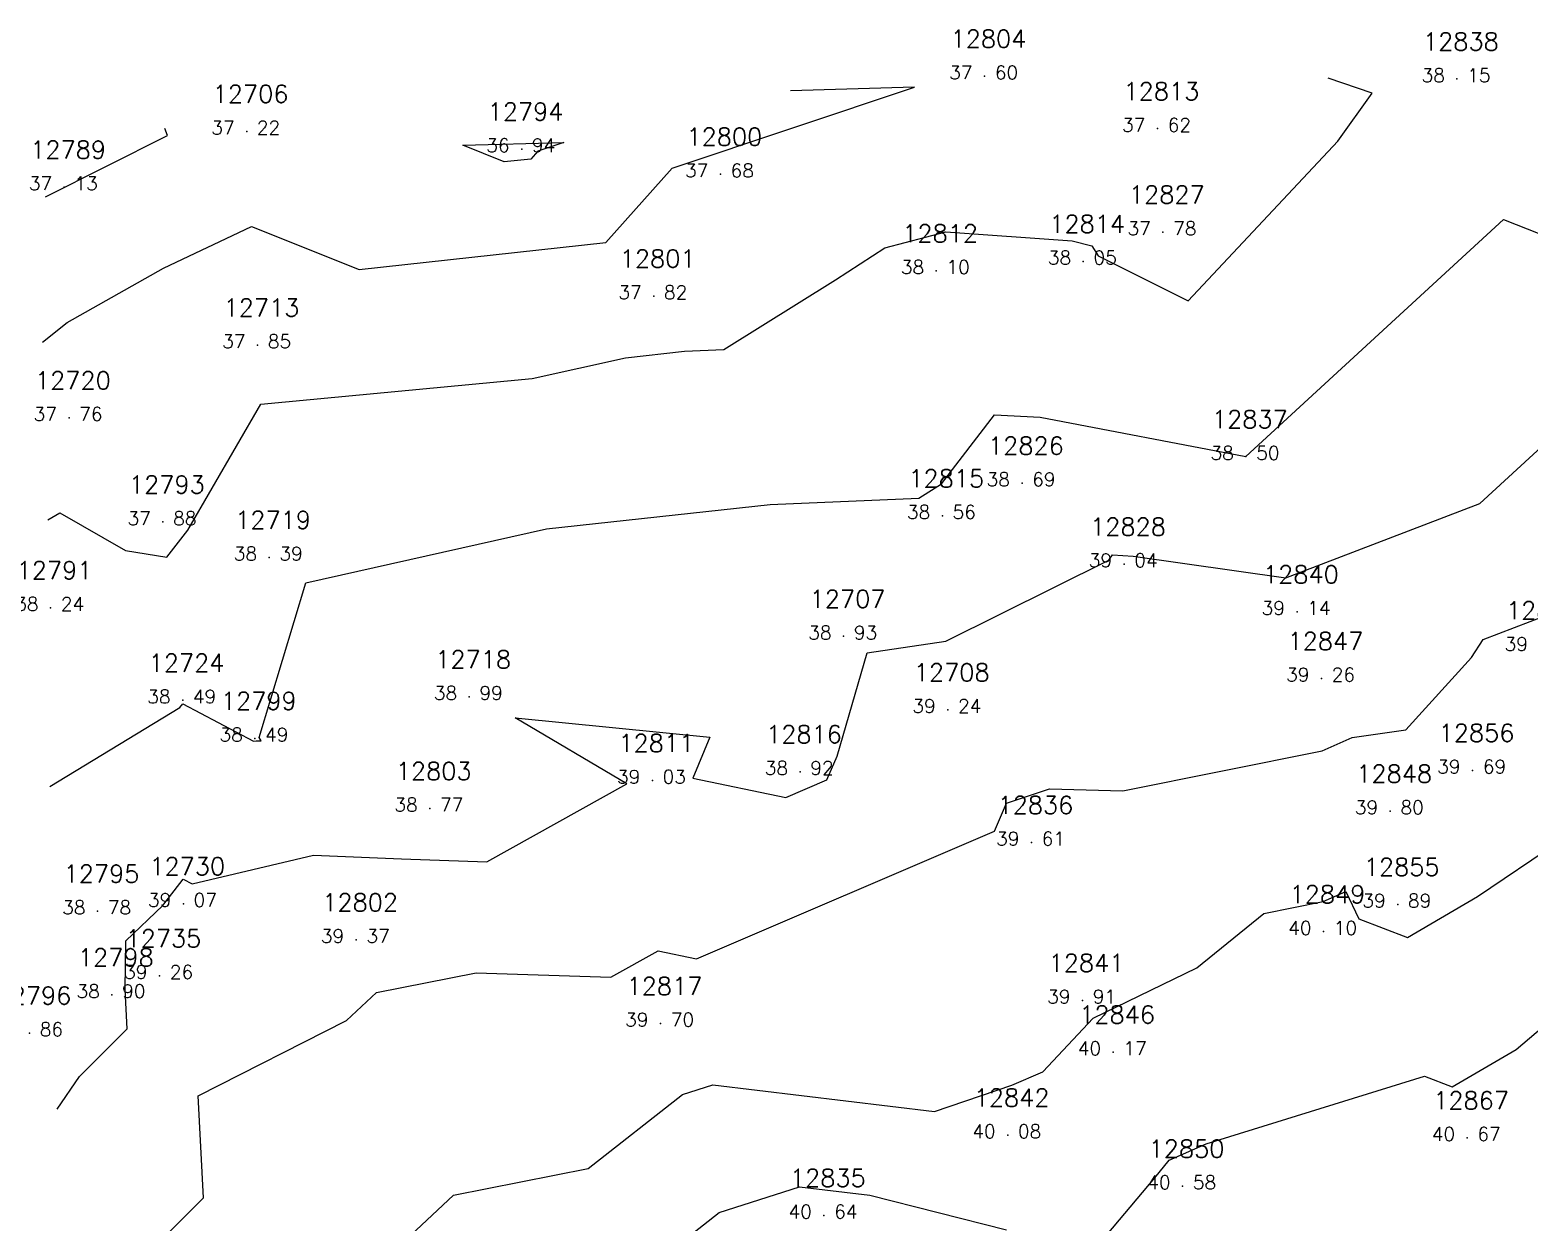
# Model space of a CAD drawing. Header units: millimetres. Extents: x 1412565 to 1412813, y 4931476 to 4931699.
# Drawn here: x 1412748.64 to 1412770.66, y 4931681.39 to 4931698.91 of the extents above; entities that cross this region are included whole.
import ezdxf
from ezdxf.enums import TextEntityAlignment as Align

# ---------------------------------------------------------------- set-up
doc = ezdxf.new("R2010")
doc.units = ezdxf.units.MM
for name, color, linetype in [('CIVIL', 50, 'Continuous'), ('CIVIL-DRAW', 80, 'Continuous'), ('CIVIL-NONAME', 130, 'Continuous'), ('CIVIL-TEXT', 240, 'Continuous'), ('CIVIL-Z', 50, 'Continuous'), ('Tcontours0', 7, 'Continuous'), ('Tcontours1', 7, 'Continuous'), ('Tcontours2', 7, 'Continuous')]:
    doc.layers.add(name, color=color, linetype=linetype)
doc.styles.add('CIVILCADMAIN', font='TXT.SHX')
doc.styles.get("Standard").update_dxf_attribs({"font": 'arial.ttf'})

# ---------------------------------------------------------------- blocks, each defined once
blk = doc.blocks.new('CIVIL-ZZ')
at = {"layer": 'CIVIL-DRAW'}
blk.add_point((0, 0), dxfattribs=at)
at = {"layer": 'CIVIL-NONAME'}
blk.add_attdef('NAME', text='', height=1.8, dxfattribs=at).set_placement((0, 2.1), align=Align.CENTER)
at = {"layer": 'CIVIL-TEXT', "flags": 8}
blk.add_attdef('TEXT', text='', height=2, dxfattribs=at).set_placement((0.2, -3.3), align=Align.CENTER)
at = {"layer": 'CIVIL-Z'}
blk.add_attdef('Z1', text='', height=1.6, dxfattribs=at).set_placement((-0.75, -0.225), align=Align.RIGHT)
blk.add_attdef('Z2', (0.75, -0.225), '', height=1.6, dxfattribs=at)

msp = doc.modelspace()

# ---------------------------------------------------------------- linework, layer by layer
at = {"layer": 'Tcontours0', "elevation": 40}
msp.add_lwpolyline([(1412749.01, 4931676.525), (1412749.131, 4931676.812), (1412750.047, 4931677.098), (1412751.96, 4931678.918), (1412752.308, 4931679.266), (1412752.292, 4931679.575), (1412752.742, 4931679.804), (1412754.859, 4931681.786), (1412756.836, 4931682.177), (1412758.223, 4931683.268), (1412758.666, 4931683.41), (1412761.926, 4931683.015), (1412763.06, 4931683.402), (1412763.518, 4931683.602), (1412764.256, 4931684.387), (1412765.777, 4931685.128), (1412766.764, 4931685.927), (1412767.636, 4931686.103), (1412767.967, 4931686.25), (1412768.159, 4931685.85), (1412768.874, 4931685.576), (1412769.902, 4931686.178), (1412771.089, 4931686.98)], dxfattribs=at)
at = {"layer": 'Tcontours1'}
for points, elevation in [([(1412748.901, 4931691.711), (1412749.075, 4931691.815), (1412750.04, 4931691.26), (1412750.647, 4931691.165), (1412750.957, 4931691.558), (1412752.027, 4931693.413), (1412756.016, 4931693.787), (1412757.383, 4931694.094), (1412758.252, 4931694.189), (1412758.831, 4931694.214), (1412760.468, 4931695.238), (1412761.195, 4931695.708), (1412762.092, 4931695.942), (1412763.949, 4931695.812), (1412764.237, 4931695.737), (1412764.327, 4931695.59), (1412765.653, 4931694.932), (1412767.849, 4931697.278), (1412768.355, 4931697.983), (1412767.707, 4931698.201)], 38), ([(1412748.866, 4931696.46), (1412750.659, 4931697.361), (1412750.619, 4931697.46)], 37), ([(1412754.994, 4931697.216), (1412756.478, 4931697.257), (1412756.097, 4931697.13), (1412755.992, 4931697.013), (1412755.604, 4931696.97), (1412754.994, 4931697.216)], 37), ([(1412749.037, 4931683.052), (1412749.364, 4931683.533), (1412750.064, 4931684.233), (1412750.034, 4931684.808), (1412750.047, 4931685.525), (1412750.586, 4931686.043), (1412750.889, 4931686.431), (1412751.017, 4931686.363), (1412752.804, 4931686.785), (1412754.096, 4931686.73), (1412755.348, 4931686.688), (1412757.403, 4931687.833), (1412755.762, 4931688.803), (1412758.623, 4931688.516), (1412758.372, 4931687.915), (1412759.74, 4931687.631), (1412760.344, 4931687.889), (1412760.493, 4931688.238), (1412760.935, 4931689.756), (1412762.092, 4931689.926), (1412764.487, 4931691.119), (1412764.539, 4931691.196), (1412764.843, 4931691.177), (1412767.086, 4931690.859), (1412769.935, 4931691.952), (1412771.262, 4931693.173)], 39)]:
    msp.add_lwpolyline(points, dxfattribs=dict(at, elevation=elevation))
at = {"layer": 'Tcontours2'}
for points, elevation in [([(1412748.82, 4931694.32), (1412749.181, 4931694.609), (1412750.599, 4931695.408), (1412751.891, 4931696.024), (1412753.472, 4931695.388), (1412757.095, 4931695.785), (1412758.07, 4931696.88), (1412761.63, 4931698.068), (1412759.807, 4931698.017)], 37.5), ([(1412748.928, 4931687.791), (1412750.837, 4931688.953), (1412750.88, 4931689.008), (1412751.922, 4931688.458), (1412751.957, 4931688.466), (1412752.032, 4931688.463), (1412752.003, 4931688.512), (1412752.689, 4931690.784), (1412756.225, 4931691.577), (1412759.509, 4931691.937), (1412761.696, 4931692.032), (1412762.028, 4931692.24), (1412762.804, 4931693.255), (1412763.477, 4931693.218), (1412766.5, 4931692.64), (1412770.284, 4931696.124), (1412771.538, 4931695.631)], 38.5), ([(1412748.766, 4931679.447), (1412749.5, 4931680.064), (1412751.186, 4931681.75), (1412751.108, 4931683.247), (1412753.288, 4931684.356), (1412753.725, 4931684.765), (1412755.191, 4931685.055), (1412757.171, 4931684.99), (1412757.864, 4931685.376), (1412758.426, 4931685.259), (1412762.808, 4931687.136), (1412762.984, 4931687.55), (1412763.612, 4931687.759), (1412764.689, 4931687.727), (1412767.619, 4931688.317), (1412768.059, 4931688.513), (1412768.849, 4931688.627), (1412769.811, 4931689.689), (1412769.984, 4931689.954), (1412771.134, 4931690.396)], 39.5), ([(1412763.84, 4931680.468), (1412765.159, 4931682.04), (1412765.371, 4931682.304), (1412765.915, 4931682.543), (1412769.121, 4931683.534), (1412769.528, 4931683.378), (1412770.468, 4931683.928), (1412772.268, 4931685.454)], 40.5), ([(1412756.509, 4931679.76), (1412758.761, 4931681.531), (1412759.943, 4931681.91), (1412760.975, 4931681.785), (1412762.98, 4931681.278)], 40.5)]:
    msp.add_lwpolyline(points, dxfattribs=dict(at, elevation=elevation))

# ---------------------------------------------------------------- block references
at = {"layer": 'CIVIL'}
ref = msp.add_blockref('CIVIL-ZZ', (1412762.66, 4931698.23, 37.6), dxfattribs=dict(at, xscale=0.2, yscale=0.2))
ref.add_attrib('Z2', '60', (1412762.81, 4931698.185), dxfattribs={"layer": 'CIVIL-Z', "height": 0.2, "style": 'CIVILCADMAIN'})
ref.add_attrib('Z1', '37', (1412762.14, 4931698.185), dxfattribs={"layer": 'CIVIL-Z', "height": 0.2, "style": 'CIVILCADMAIN'})
ref.add_attrib('NAME', '12804', (1412762.16, 4931698.65), dxfattribs={"layer": 'CIVIL-NONAME', "height": 0.26, "style": 'CIVILCADMAIN'})
ref = msp.add_blockref('CIVIL-ZZ', (1412769.6, 4931698.19, 38.15), dxfattribs=dict(at, xscale=0.2, yscale=0.2))
ref.add_attrib('Z2', '15', (1412769.75, 4931698.145), dxfattribs={"layer": 'CIVIL-Z', "height": 0.2, "style": 'CIVILCADMAIN'})
ref.add_attrib('Z1', '38', (1412769.08, 4931698.145), dxfattribs={"layer": 'CIVIL-Z', "height": 0.2, "style": 'CIVILCADMAIN'})
ref.add_attrib('NAME', '12838', (1412769.1, 4931698.61), dxfattribs={"layer": 'CIVIL-NONAME', "height": 0.26, "style": 'CIVILCADMAIN'})
ref = msp.add_blockref('CIVIL-ZZ', (1412751.82, 4931697.42, 37.22), dxfattribs=dict(at, xscale=0.2, yscale=0.2))
ref.add_attrib('Z2', '22', (1412751.97, 4931697.375), dxfattribs={"layer": 'CIVIL-Z', "height": 0.2, "style": 'CIVILCADMAIN'})
ref.add_attrib('Z1', '37', (1412751.3, 4931697.375), dxfattribs={"layer": 'CIVIL-Z', "height": 0.2, "style": 'CIVILCADMAIN'})
ref.add_attrib('NAME', '12706', (1412751.32, 4931697.84), dxfattribs={"layer": 'CIVIL-NONAME', "height": 0.26, "style": 'CIVILCADMAIN'})
ref = msp.add_blockref('CIVIL-ZZ', (1412765.2, 4931697.46, 37.62), dxfattribs=dict(at, xscale=0.2, yscale=0.2))
ref.add_attrib('Z2', '62', (1412765.35, 4931697.415), dxfattribs={"layer": 'CIVIL-Z', "height": 0.2, "style": 'CIVILCADMAIN'})
ref.add_attrib('Z1', '37', (1412764.68, 4931697.415), dxfattribs={"layer": 'CIVIL-Z', "height": 0.2, "style": 'CIVILCADMAIN'})
ref.add_attrib('NAME', '12813', (1412764.7, 4931697.88), dxfattribs={"layer": 'CIVIL-NONAME', "height": 0.26, "style": 'CIVILCADMAIN'})
ref = msp.add_blockref('CIVIL-ZZ', (1412755.86, 4931697.16, 36.94), dxfattribs=dict(at, xscale=0.2, yscale=0.2))
ref.add_attrib('Z2', '94', (1412756.01, 4931697.115), dxfattribs={"layer": 'CIVIL-Z', "height": 0.2, "style": 'CIVILCADMAIN'})
ref.add_attrib('Z1', '36', (1412755.34, 4931697.115), dxfattribs={"layer": 'CIVIL-Z', "height": 0.2, "style": 'CIVILCADMAIN'})
ref.add_attrib('NAME', '12794', (1412755.36, 4931697.58), dxfattribs={"layer": 'CIVIL-NONAME', "height": 0.26, "style": 'CIVILCADMAIN'})
ref = msp.add_blockref('CIVIL-ZZ', (1412758.78, 4931696.79, 37.68), dxfattribs=dict(at, xscale=0.2, yscale=0.2))
ref.add_attrib('Z2', '68', (1412758.93, 4931696.745), dxfattribs={"layer": 'CIVIL-Z', "height": 0.2, "style": 'CIVILCADMAIN'})
ref.add_attrib('Z1', '37', (1412758.26, 4931696.745), dxfattribs={"layer": 'CIVIL-Z', "height": 0.2, "style": 'CIVILCADMAIN'})
ref.add_attrib('NAME', '12800', (1412758.28, 4931697.21), dxfattribs={"layer": 'CIVIL-NONAME', "height": 0.26, "style": 'CIVILCADMAIN'})
ref = msp.add_blockref('CIVIL-ZZ', (1412749.14, 4931696.6, 37.13), dxfattribs=dict(at, xscale=0.2, yscale=0.2))
ref.add_attrib('Z2', '13', (1412749.29, 4931696.555), dxfattribs={"layer": 'CIVIL-Z', "height": 0.2, "style": 'CIVILCADMAIN'})
ref.add_attrib('Z1', '37', (1412748.62, 4931696.555), dxfattribs={"layer": 'CIVIL-Z', "height": 0.2, "style": 'CIVILCADMAIN'})
ref.add_attrib('NAME', '12789', (1412748.64, 4931697.02), dxfattribs={"layer": 'CIVIL-NONAME', "height": 0.26, "style": 'CIVILCADMAIN'})
ref = msp.add_blockref('CIVIL-ZZ', (1412765.28, 4931695.94, 37.78), dxfattribs=dict(at, xscale=0.2, yscale=0.2))
ref.add_attrib('Z2', '78', (1412765.43, 4931695.895), dxfattribs={"layer": 'CIVIL-Z', "height": 0.2, "style": 'CIVILCADMAIN'})
ref.add_attrib('Z1', '37', (1412764.76, 4931695.895), dxfattribs={"layer": 'CIVIL-Z', "height": 0.2, "style": 'CIVILCADMAIN'})
ref.add_attrib('NAME', '12827', (1412764.78, 4931696.36), dxfattribs={"layer": 'CIVIL-NONAME', "height": 0.26, "style": 'CIVILCADMAIN'})
ref = msp.add_blockref('CIVIL-ZZ', (1412764.11, 4931695.51, 38.05), dxfattribs=dict(at, xscale=0.2, yscale=0.2))
ref.add_attrib('Z2', '05', (1412764.26, 4931695.465), dxfattribs={"layer": 'CIVIL-Z', "height": 0.2, "style": 'CIVILCADMAIN'})
ref.add_attrib('Z1', '38', (1412763.59, 4931695.465), dxfattribs={"layer": 'CIVIL-Z', "height": 0.2, "style": 'CIVILCADMAIN'})
ref.add_attrib('NAME', '12814', (1412763.61, 4931695.93), dxfattribs={"layer": 'CIVIL-NONAME', "height": 0.26, "style": 'CIVILCADMAIN'})
ref = msp.add_blockref('CIVIL-ZZ', (1412761.95, 4931695.37, 38.1), dxfattribs=dict(at, xscale=0.2, yscale=0.2))
ref.add_attrib('Z2', '10', (1412762.1, 4931695.325), dxfattribs={"layer": 'CIVIL-Z', "height": 0.2, "style": 'CIVILCADMAIN'})
ref.add_attrib('Z1', '38', (1412761.43, 4931695.325), dxfattribs={"layer": 'CIVIL-Z', "height": 0.2, "style": 'CIVILCADMAIN'})
ref.add_attrib('NAME', '12812', (1412761.45, 4931695.79), dxfattribs={"layer": 'CIVIL-NONAME', "height": 0.26, "style": 'CIVILCADMAIN'})
ref = msp.add_blockref('CIVIL-ZZ', (1412757.8, 4931695, 37.82), dxfattribs=dict(at, xscale=0.2, yscale=0.2))
ref.add_attrib('Z2', '82', (1412757.95, 4931694.955), dxfattribs={"layer": 'CIVIL-Z', "height": 0.2, "style": 'CIVILCADMAIN'})
ref.add_attrib('Z1', '37', (1412757.28, 4931694.955), dxfattribs={"layer": 'CIVIL-Z', "height": 0.2, "style": 'CIVILCADMAIN'})
ref.add_attrib('NAME', '12801', (1412757.3, 4931695.42), dxfattribs={"layer": 'CIVIL-NONAME', "height": 0.26, "style": 'CIVILCADMAIN'})
ref = msp.add_blockref('CIVIL-ZZ', (1412751.98, 4931694.28, 37.85), dxfattribs=dict(at, xscale=0.2, yscale=0.2))
ref.add_attrib('Z2', '85', (1412752.13, 4931694.235), dxfattribs={"layer": 'CIVIL-Z', "height": 0.2, "style": 'CIVILCADMAIN'})
ref.add_attrib('Z1', '37', (1412751.46, 4931694.235), dxfattribs={"layer": 'CIVIL-Z', "height": 0.2, "style": 'CIVILCADMAIN'})
ref.add_attrib('NAME', '12713', (1412751.48, 4931694.7), dxfattribs={"layer": 'CIVIL-NONAME', "height": 0.26, "style": 'CIVILCADMAIN'})
ref = msp.add_blockref('CIVIL-ZZ', (1412749.21, 4931693.21, 37.76), dxfattribs=dict(at, xscale=0.2, yscale=0.2))
ref.add_attrib('Z2', '76', (1412749.36, 4931693.165), dxfattribs={"layer": 'CIVIL-Z', "height": 0.2, "style": 'CIVILCADMAIN'})
ref.add_attrib('Z1', '37', (1412748.69, 4931693.165), dxfattribs={"layer": 'CIVIL-Z', "height": 0.2, "style": 'CIVILCADMAIN'})
ref.add_attrib('NAME', '12720', (1412748.71, 4931693.63), dxfattribs={"layer": 'CIVIL-NONAME', "height": 0.26, "style": 'CIVILCADMAIN'})
ref = msp.add_blockref('CIVIL-ZZ', (1412766.5, 4931692.64, 38.5), dxfattribs=dict(at, xscale=0.2, yscale=0.2))
ref.add_attrib('Z2', '50', (1412766.65, 4931692.595), dxfattribs={"layer": 'CIVIL-Z', "height": 0.2, "style": 'CIVILCADMAIN'})
ref.add_attrib('Z1', '38', (1412765.98, 4931692.595), dxfattribs={"layer": 'CIVIL-Z', "height": 0.2, "style": 'CIVILCADMAIN'})
ref.add_attrib('NAME', '12837', (1412766, 4931693.06), dxfattribs={"layer": 'CIVIL-NONAME', "height": 0.26, "style": 'CIVILCADMAIN'})
ref = msp.add_blockref('CIVIL-ZZ', (1412763.21, 4931692.25, 38.69), dxfattribs=dict(at, xscale=0.2, yscale=0.2))
ref.add_attrib('Z2', '69', (1412763.36, 4931692.205), dxfattribs={"layer": 'CIVIL-Z', "height": 0.2, "style": 'CIVILCADMAIN'})
ref.add_attrib('Z1', '38', (1412762.69, 4931692.205), dxfattribs={"layer": 'CIVIL-Z', "height": 0.2, "style": 'CIVILCADMAIN'})
ref.add_attrib('NAME', '12826', (1412762.71, 4931692.67), dxfattribs={"layer": 'CIVIL-NONAME', "height": 0.26, "style": 'CIVILCADMAIN'})
ref = msp.add_blockref('CIVIL-ZZ', (1412762.04, 4931691.77, 38.56), dxfattribs=dict(at, xscale=0.2, yscale=0.2))
ref.add_attrib('Z2', '56', (1412762.19, 4931691.725), dxfattribs={"layer": 'CIVIL-Z', "height": 0.2, "style": 'CIVILCADMAIN'})
ref.add_attrib('Z1', '38', (1412761.52, 4931691.725), dxfattribs={"layer": 'CIVIL-Z', "height": 0.2, "style": 'CIVILCADMAIN'})
ref.add_attrib('NAME', '12815', (1412761.54, 4931692.19), dxfattribs={"layer": 'CIVIL-NONAME', "height": 0.26, "style": 'CIVILCADMAIN'})
ref = msp.add_blockref('CIVIL-ZZ', (1412750.59, 4931691.68, 37.88), dxfattribs=dict(at, xscale=0.2, yscale=0.2))
ref.add_attrib('Z2', '88', (1412750.74, 4931691.635), dxfattribs={"layer": 'CIVIL-Z', "height": 0.2, "style": 'CIVILCADMAIN'})
ref.add_attrib('Z1', '37', (1412750.07, 4931691.635), dxfattribs={"layer": 'CIVIL-Z', "height": 0.2, "style": 'CIVILCADMAIN'})
ref.add_attrib('NAME', '12793', (1412750.09, 4931692.1), dxfattribs={"layer": 'CIVIL-NONAME', "height": 0.26, "style": 'CIVILCADMAIN'})
ref = msp.add_blockref('CIVIL-ZZ', (1412752.15, 4931691.16, 38.39), dxfattribs=dict(at, xscale=0.2, yscale=0.2))
ref.add_attrib('Z2', '39', (1412752.3, 4931691.115), dxfattribs={"layer": 'CIVIL-Z', "height": 0.2, "style": 'CIVILCADMAIN'})
ref.add_attrib('Z1', '38', (1412751.63, 4931691.115), dxfattribs={"layer": 'CIVIL-Z', "height": 0.2, "style": 'CIVILCADMAIN'})
ref.add_attrib('NAME', '12719', (1412751.65, 4931691.58), dxfattribs={"layer": 'CIVIL-NONAME', "height": 0.26, "style": 'CIVILCADMAIN'})
ref = msp.add_blockref('CIVIL-ZZ', (1412764.71, 4931691.06, 39.04), dxfattribs=dict(at, xscale=0.2, yscale=0.2))
ref.add_attrib('Z2', '04', (1412764.86, 4931691.015), dxfattribs={"layer": 'CIVIL-Z', "height": 0.2, "style": 'CIVILCADMAIN'})
ref.add_attrib('Z1', '39', (1412764.19, 4931691.015), dxfattribs={"layer": 'CIVIL-Z', "height": 0.2, "style": 'CIVILCADMAIN'})
ref.add_attrib('NAME', '12828', (1412764.21, 4931691.48), dxfattribs={"layer": 'CIVIL-NONAME', "height": 0.26, "style": 'CIVILCADMAIN'})
ref = msp.add_blockref('CIVIL-ZZ', (1412748.94, 4931690.42, 38.24), dxfattribs=dict(at, xscale=0.2, yscale=0.2))
ref.add_attrib('Z2', '24', (1412749.09, 4931690.375), dxfattribs={"layer": 'CIVIL-Z', "height": 0.2, "style": 'CIVILCADMAIN'})
ref.add_attrib('Z1', '38', (1412748.42, 4931690.375), dxfattribs={"layer": 'CIVIL-Z', "height": 0.2, "style": 'CIVILCADMAIN'})
ref.add_attrib('NAME', '12791', (1412748.44, 4931690.84), dxfattribs={"layer": 'CIVIL-NONAME', "height": 0.26, "style": 'CIVILCADMAIN'})
ref = msp.add_blockref('CIVIL-ZZ', (1412767.25, 4931690.36, 39.14), dxfattribs=dict(at, xscale=0.2, yscale=0.2))
ref.add_attrib('Z2', '14', (1412767.4, 4931690.315), dxfattribs={"layer": 'CIVIL-Z', "height": 0.2, "style": 'CIVILCADMAIN'})
ref.add_attrib('Z1', '39', (1412766.73, 4931690.315), dxfattribs={"layer": 'CIVIL-Z', "height": 0.2, "style": 'CIVILCADMAIN'})
ref.add_attrib('NAME', '12840', (1412766.75, 4931690.78), dxfattribs={"layer": 'CIVIL-NONAME', "height": 0.26, "style": 'CIVILCADMAIN'})
ref = msp.add_blockref('CIVIL-ZZ', (1412760.59, 4931690, 38.93), dxfattribs=dict(at, xscale=0.2, yscale=0.2))
ref.add_attrib('Z2', '93', (1412760.74, 4931689.955), dxfattribs={"layer": 'CIVIL-Z', "height": 0.2, "style": 'CIVILCADMAIN'})
ref.add_attrib('Z1', '38', (1412760.07, 4931689.955), dxfattribs={"layer": 'CIVIL-Z', "height": 0.2, "style": 'CIVILCADMAIN'})
ref.add_attrib('NAME', '12707', (1412760.09, 4931690.42), dxfattribs={"layer": 'CIVIL-NONAME', "height": 0.26, "style": 'CIVILCADMAIN'})
ref = msp.add_blockref('CIVIL-ZZ', (1412770.82, 4931689.83, 39.61), dxfattribs=dict(at, xscale=0.2, yscale=0.2))
ref.add_attrib('Z2', '61', (1412770.97, 4931689.785), dxfattribs={"layer": 'CIVIL-Z', "height": 0.2, "style": 'CIVILCADMAIN'})
ref.add_attrib('Z1', '39', (1412770.3, 4931689.785), dxfattribs={"layer": 'CIVIL-Z', "height": 0.2, "style": 'CIVILCADMAIN'})
ref.add_attrib('NAME', '12857', (1412770.32, 4931690.25), dxfattribs={"layer": 'CIVIL-NONAME', "height": 0.26, "style": 'CIVILCADMAIN'})
ref = msp.add_blockref('CIVIL-ZZ', (1412767.61, 4931689.38, 39.26), dxfattribs=dict(at, xscale=0.2, yscale=0.2))
ref.add_attrib('Z2', '26', (1412767.76, 4931689.335), dxfattribs={"layer": 'CIVIL-Z', "height": 0.2, "style": 'CIVILCADMAIN'})
ref.add_attrib('Z1', '39', (1412767.09, 4931689.335), dxfattribs={"layer": 'CIVIL-Z', "height": 0.2, "style": 'CIVILCADMAIN'})
ref.add_attrib('NAME', '12847', (1412767.11, 4931689.8), dxfattribs={"layer": 'CIVIL-NONAME', "height": 0.26, "style": 'CIVILCADMAIN'})
ref = msp.add_blockref('CIVIL-ZZ', (1412750.88, 4931689.06, 38.49), dxfattribs=dict(at, xscale=0.2, yscale=0.2))
ref.add_attrib('Z2', '49', (1412751.03, 4931689.015), dxfattribs={"layer": 'CIVIL-Z', "height": 0.2, "style": 'CIVILCADMAIN'})
ref.add_attrib('Z1', '38', (1412750.36, 4931689.015), dxfattribs={"layer": 'CIVIL-Z', "height": 0.2, "style": 'CIVILCADMAIN'})
ref.add_attrib('NAME', '12724', (1412750.38, 4931689.48), dxfattribs={"layer": 'CIVIL-NONAME', "height": 0.26, "style": 'CIVILCADMAIN'})
ref = msp.add_blockref('CIVIL-ZZ', (1412755.09, 4931689.11, 38.99), dxfattribs=dict(at, xscale=0.2, yscale=0.2))
ref.add_attrib('Z2', '99', (1412755.24, 4931689.065), dxfattribs={"layer": 'CIVIL-Z', "height": 0.2, "style": 'CIVILCADMAIN'})
ref.add_attrib('Z1', '38', (1412754.57, 4931689.065), dxfattribs={"layer": 'CIVIL-Z', "height": 0.2, "style": 'CIVILCADMAIN'})
ref.add_attrib('NAME', '12718', (1412754.59, 4931689.53), dxfattribs={"layer": 'CIVIL-NONAME', "height": 0.26, "style": 'CIVILCADMAIN'})
ref = msp.add_blockref('CIVIL-ZZ', (1412762.12, 4931688.92, 39.24), dxfattribs=dict(at, xscale=0.2, yscale=0.2))
ref.add_attrib('Z2', '24', (1412762.27, 4931688.875), dxfattribs={"layer": 'CIVIL-Z', "height": 0.2, "style": 'CIVILCADMAIN'})
ref.add_attrib('Z1', '39', (1412761.6, 4931688.875), dxfattribs={"layer": 'CIVIL-Z', "height": 0.2, "style": 'CIVILCADMAIN'})
ref.add_attrib('NAME', '12708', (1412761.62, 4931689.34), dxfattribs={"layer": 'CIVIL-NONAME', "height": 0.26, "style": 'CIVILCADMAIN'})
ref = msp.add_blockref('CIVIL-ZZ', (1412751.94, 4931688.5, 38.49), dxfattribs=dict(at, xscale=0.2, yscale=0.2))
ref.add_attrib('Z2', '49', (1412752.09, 4931688.455), dxfattribs={"layer": 'CIVIL-Z', "height": 0.2, "style": 'CIVILCADMAIN'})
ref.add_attrib('Z1', '38', (1412751.42, 4931688.455), dxfattribs={"layer": 'CIVIL-Z', "height": 0.2, "style": 'CIVILCADMAIN'})
ref.add_attrib('NAME', '12799', (1412751.44, 4931688.92), dxfattribs={"layer": 'CIVIL-NONAME', "height": 0.26, "style": 'CIVILCADMAIN'})
ref = msp.add_blockref('CIVIL-ZZ', (1412769.83, 4931688.03, 39.69), dxfattribs=dict(at, xscale=0.2, yscale=0.2))
ref.add_attrib('Z2', '69', (1412769.98, 4931687.985), dxfattribs={"layer": 'CIVIL-Z', "height": 0.2, "style": 'CIVILCADMAIN'})
ref.add_attrib('Z1', '39', (1412769.31, 4931687.985), dxfattribs={"layer": 'CIVIL-Z', "height": 0.2, "style": 'CIVILCADMAIN'})
ref.add_attrib('NAME', '12856', (1412769.33, 4931688.45), dxfattribs={"layer": 'CIVIL-NONAME', "height": 0.26, "style": 'CIVILCADMAIN'})
ref = msp.add_blockref('CIVIL-ZZ', (1412757.78, 4931687.88, 39.03), dxfattribs=dict(at, xscale=0.2, yscale=0.2))
ref.add_attrib('Z2', '03', (1412757.93, 4931687.835), dxfattribs={"layer": 'CIVIL-Z', "height": 0.2, "style": 'CIVILCADMAIN'})
ref.add_attrib('Z1', '39', (1412757.26, 4931687.835), dxfattribs={"layer": 'CIVIL-Z', "height": 0.2, "style": 'CIVILCADMAIN'})
ref.add_attrib('NAME', '12811', (1412757.28, 4931688.3), dxfattribs={"layer": 'CIVIL-NONAME', "height": 0.26, "style": 'CIVILCADMAIN'})
ref = msp.add_blockref('CIVIL-ZZ', (1412759.95, 4931688.01, 38.92), dxfattribs=dict(at, xscale=0.2, yscale=0.2))
ref.add_attrib('Z2', '92', (1412760.1, 4931687.965), dxfattribs={"layer": 'CIVIL-Z', "height": 0.2, "style": 'CIVILCADMAIN'})
ref.add_attrib('Z1', '38', (1412759.43, 4931687.965), dxfattribs={"layer": 'CIVIL-Z', "height": 0.2, "style": 'CIVILCADMAIN'})
ref.add_attrib('NAME', '12816', (1412759.45, 4931688.43), dxfattribs={"layer": 'CIVIL-NONAME', "height": 0.26, "style": 'CIVILCADMAIN'})
ref = msp.add_blockref('CIVIL-ZZ', (1412754.51, 4931687.47, 38.77), dxfattribs=dict(at, xscale=0.2, yscale=0.2))
ref.add_attrib('Z2', '77', (1412754.66, 4931687.425), dxfattribs={"layer": 'CIVIL-Z', "height": 0.2, "style": 'CIVILCADMAIN'})
ref.add_attrib('Z1', '38', (1412753.99, 4931687.425), dxfattribs={"layer": 'CIVIL-Z', "height": 0.2, "style": 'CIVILCADMAIN'})
ref.add_attrib('NAME', '12803', (1412754.01, 4931687.89), dxfattribs={"layer": 'CIVIL-NONAME', "height": 0.26, "style": 'CIVILCADMAIN'})
ref = msp.add_blockref('CIVIL-ZZ', (1412768.62, 4931687.43, 39.8), dxfattribs=dict(at, xscale=0.2, yscale=0.2))
ref.add_attrib('Z2', '80', (1412768.77, 4931687.385), dxfattribs={"layer": 'CIVIL-Z', "height": 0.2, "style": 'CIVILCADMAIN'})
ref.add_attrib('Z1', '39', (1412768.1, 4931687.385), dxfattribs={"layer": 'CIVIL-Z', "height": 0.2, "style": 'CIVILCADMAIN'})
ref.add_attrib('NAME', '12848', (1412768.12, 4931687.85), dxfattribs={"layer": 'CIVIL-NONAME', "height": 0.26, "style": 'CIVILCADMAIN'})
ref = msp.add_blockref('CIVIL-ZZ', (1412763.35, 4931686.97, 39.61), dxfattribs=dict(at, xscale=0.2, yscale=0.2))
ref.add_attrib('Z2', '61', (1412763.5, 4931686.925), dxfattribs={"layer": 'CIVIL-Z', "height": 0.2, "style": 'CIVILCADMAIN'})
ref.add_attrib('Z1', '39', (1412762.83, 4931686.925), dxfattribs={"layer": 'CIVIL-Z', "height": 0.2, "style": 'CIVILCADMAIN'})
ref.add_attrib('NAME', '12836', (1412762.85, 4931687.39), dxfattribs={"layer": 'CIVIL-NONAME', "height": 0.26, "style": 'CIVILCADMAIN'})
ref = msp.add_blockref('CIVIL-ZZ', (1412750.89, 4931686.07, 39.07), dxfattribs=dict(at, xscale=0.2, yscale=0.2))
ref.add_attrib('Z2', '07', (1412751.04, 4931686.025), dxfattribs={"layer": 'CIVIL-Z', "height": 0.2, "style": 'CIVILCADMAIN'})
ref.add_attrib('Z1', '39', (1412750.37, 4931686.025), dxfattribs={"layer": 'CIVIL-Z', "height": 0.2, "style": 'CIVILCADMAIN'})
ref.add_attrib('NAME', '12730', (1412750.39, 4931686.49), dxfattribs={"layer": 'CIVIL-NONAME', "height": 0.26, "style": 'CIVILCADMAIN'})
ref = msp.add_blockref('CIVIL-ZZ', (1412768.73, 4931686.06, 39.89), dxfattribs=dict(at, xscale=0.2, yscale=0.2))
ref.add_attrib('Z2', '89', (1412768.88, 4931686.015), dxfattribs={"layer": 'CIVIL-Z', "height": 0.2, "style": 'CIVILCADMAIN'})
ref.add_attrib('Z1', '39', (1412768.21, 4931686.015), dxfattribs={"layer": 'CIVIL-Z', "height": 0.2, "style": 'CIVILCADMAIN'})
ref.add_attrib('NAME', '12855', (1412768.23, 4931686.48), dxfattribs={"layer": 'CIVIL-NONAME', "height": 0.26, "style": 'CIVILCADMAIN'})
ref = msp.add_blockref('CIVIL-ZZ', (1412749.63, 4931685.96, 38.78), dxfattribs=dict(at, xscale=0.2, yscale=0.2))
ref.add_attrib('Z2', '78', (1412749.78, 4931685.915), dxfattribs={"layer": 'CIVIL-Z', "height": 0.2, "style": 'CIVILCADMAIN'})
ref.add_attrib('Z1', '38', (1412749.11, 4931685.915), dxfattribs={"layer": 'CIVIL-Z', "height": 0.2, "style": 'CIVILCADMAIN'})
ref.add_attrib('NAME', '12795', (1412749.13, 4931686.38), dxfattribs={"layer": 'CIVIL-NONAME', "height": 0.26, "style": 'CIVILCADMAIN'})
ref = msp.add_blockref('CIVIL-ZZ', (1412767.64, 4931685.66, 40.1), dxfattribs=dict(at, xscale=0.2, yscale=0.2))
ref.add_attrib('Z2', '10', (1412767.79, 4931685.615), dxfattribs={"layer": 'CIVIL-Z', "height": 0.2, "style": 'CIVILCADMAIN'})
ref.add_attrib('Z1', '40', (1412767.12, 4931685.615), dxfattribs={"layer": 'CIVIL-Z', "height": 0.2, "style": 'CIVILCADMAIN'})
ref.add_attrib('NAME', '12849', (1412767.14, 4931686.08), dxfattribs={"layer": 'CIVIL-NONAME', "height": 0.26, "style": 'CIVILCADMAIN'})
ref = msp.add_blockref('CIVIL-ZZ', (1412753.43, 4931685.54, 39.37), dxfattribs=dict(at, xscale=0.2, yscale=0.2))
ref.add_attrib('Z2', '37', (1412753.58, 4931685.495), dxfattribs={"layer": 'CIVIL-Z', "height": 0.2, "style": 'CIVILCADMAIN'})
ref.add_attrib('Z1', '39', (1412752.91, 4931685.495), dxfattribs={"layer": 'CIVIL-Z', "height": 0.2, "style": 'CIVILCADMAIN'})
ref.add_attrib('NAME', '12802', (1412752.93, 4931685.96), dxfattribs={"layer": 'CIVIL-NONAME', "height": 0.26, "style": 'CIVILCADMAIN'})
ref = msp.add_blockref('CIVIL-ZZ', (1412750.54, 4931685.01, 39.26), dxfattribs=dict(at, xscale=0.2, yscale=0.2))
ref.add_attrib('Z2', '26', (1412750.69, 4931684.965), dxfattribs={"layer": 'CIVIL-Z', "height": 0.2, "style": 'CIVILCADMAIN'})
ref.add_attrib('Z1', '39', (1412750.02, 4931684.965), dxfattribs={"layer": 'CIVIL-Z', "height": 0.2, "style": 'CIVILCADMAIN'})
ref.add_attrib('NAME', '12735', (1412750.04, 4931685.43), dxfattribs={"layer": 'CIVIL-NONAME', "height": 0.26, "style": 'CIVILCADMAIN'})
ref = msp.add_blockref('CIVIL-ZZ', (1412749.84, 4931684.73, 38.9), dxfattribs=dict(at, xscale=0.2, yscale=0.2))
ref.add_attrib('Z2', '90', (1412749.99, 4931684.685), dxfattribs={"layer": 'CIVIL-Z', "height": 0.2, "style": 'CIVILCADMAIN'})
ref.add_attrib('Z1', '38', (1412749.32, 4931684.685), dxfattribs={"layer": 'CIVIL-Z', "height": 0.2, "style": 'CIVILCADMAIN'})
ref.add_attrib('NAME', '12798', (1412749.34, 4931685.15), dxfattribs={"layer": 'CIVIL-NONAME', "height": 0.26, "style": 'CIVILCADMAIN'})
ref = msp.add_blockref('CIVIL-ZZ', (1412764.1, 4931684.65, 39.91), dxfattribs=dict(at, xscale=0.2, yscale=0.2))
ref.add_attrib('Z2', '91', (1412764.25, 4931684.605), dxfattribs={"layer": 'CIVIL-Z', "height": 0.2, "style": 'CIVILCADMAIN'})
ref.add_attrib('Z1', '39', (1412763.58, 4931684.605), dxfattribs={"layer": 'CIVIL-Z', "height": 0.2, "style": 'CIVILCADMAIN'})
ref.add_attrib('NAME', '12841', (1412763.6, 4931685.07), dxfattribs={"layer": 'CIVIL-NONAME', "height": 0.26, "style": 'CIVILCADMAIN'})
ref = msp.add_blockref('CIVIL-ZZ', (1412757.9, 4931684.31, 39.7), dxfattribs=dict(at, xscale=0.2, yscale=0.2))
ref.add_attrib('Z2', '70', (1412758.05, 4931684.265), dxfattribs={"layer": 'CIVIL-Z', "height": 0.2, "style": 'CIVILCADMAIN'})
ref.add_attrib('Z1', '39', (1412757.38, 4931684.265), dxfattribs={"layer": 'CIVIL-Z', "height": 0.2, "style": 'CIVILCADMAIN'})
ref.add_attrib('NAME', '12817', (1412757.4, 4931684.73), dxfattribs={"layer": 'CIVIL-NONAME', "height": 0.26, "style": 'CIVILCADMAIN'})
ref = msp.add_blockref('CIVIL-ZZ', (1412748.63, 4931684.17, 38.86), dxfattribs=dict(at, xscale=0.2, yscale=0.2))
ref.add_attrib('Z2', '86', (1412748.78, 4931684.125), dxfattribs={"layer": 'CIVIL-Z', "height": 0.2, "style": 'CIVILCADMAIN'})
ref.add_attrib('Z1', '38', (1412748.11, 4931684.125), dxfattribs={"layer": 'CIVIL-Z', "height": 0.2, "style": 'CIVILCADMAIN'})
ref.add_attrib('NAME', '12796', (1412748.13, 4931684.59), dxfattribs={"layer": 'CIVIL-NONAME', "height": 0.26, "style": 'CIVILCADMAIN'})
ref = msp.add_blockref('CIVIL-ZZ', (1412764.55, 4931683.89, 40.17), dxfattribs=dict(at, xscale=0.2, yscale=0.2))
ref.add_attrib('Z2', '17', (1412764.7, 4931683.845), dxfattribs={"layer": 'CIVIL-Z', "height": 0.2, "style": 'CIVILCADMAIN'})
ref.add_attrib('Z1', '40', (1412764.03, 4931683.845), dxfattribs={"layer": 'CIVIL-Z', "height": 0.2, "style": 'CIVILCADMAIN'})
ref.add_attrib('NAME', '12846', (1412764.05, 4931684.31), dxfattribs={"layer": 'CIVIL-NONAME', "height": 0.26, "style": 'CIVILCADMAIN'})
ref = msp.add_blockref('CIVIL-ZZ', (1412763, 4931682.67, 40.08), dxfattribs=dict(at, xscale=0.2, yscale=0.2))
ref.add_attrib('Z2', '08', (1412763.15, 4931682.625), dxfattribs={"layer": 'CIVIL-Z', "height": 0.2, "style": 'CIVILCADMAIN'})
ref.add_attrib('Z1', '40', (1412762.48, 4931682.625), dxfattribs={"layer": 'CIVIL-Z', "height": 0.2, "style": 'CIVILCADMAIN'})
ref.add_attrib('NAME', '12842', (1412762.5, 4931683.09), dxfattribs={"layer": 'CIVIL-NONAME', "height": 0.26, "style": 'CIVILCADMAIN'})
ref = msp.add_blockref('CIVIL-ZZ', (1412769.75, 4931682.63, 40.67), dxfattribs=dict(at, xscale=0.2, yscale=0.2))
ref.add_attrib('Z2', '67', (1412769.9, 4931682.585), dxfattribs={"layer": 'CIVIL-Z', "height": 0.2, "style": 'CIVILCADMAIN'})
ref.add_attrib('Z1', '40', (1412769.23, 4931682.585), dxfattribs={"layer": 'CIVIL-Z', "height": 0.2, "style": 'CIVILCADMAIN'})
ref.add_attrib('NAME', '12867', (1412769.25, 4931683.05), dxfattribs={"layer": 'CIVIL-NONAME', "height": 0.26, "style": 'CIVILCADMAIN'})
ref = msp.add_blockref('CIVIL-ZZ', (1412765.57, 4931681.92, 40.58), dxfattribs=dict(at, xscale=0.2, yscale=0.2))
ref.add_attrib('Z2', '58', (1412765.72, 4931681.875), dxfattribs={"layer": 'CIVIL-Z', "height": 0.2, "style": 'CIVILCADMAIN'})
ref.add_attrib('Z1', '40', (1412765.05, 4931681.875), dxfattribs={"layer": 'CIVIL-Z', "height": 0.2, "style": 'CIVILCADMAIN'})
ref.add_attrib('NAME', '12850', (1412765.07, 4931682.34), dxfattribs={"layer": 'CIVIL-NONAME', "height": 0.26, "style": 'CIVILCADMAIN'})
ref = msp.add_blockref('CIVIL-ZZ', (1412760.3, 4931681.49, 40.64), dxfattribs=dict(at, xscale=0.2, yscale=0.2))
ref.add_attrib('Z2', '64', (1412760.45, 4931681.445), dxfattribs={"layer": 'CIVIL-Z', "height": 0.2, "style": 'CIVILCADMAIN'})
ref.add_attrib('Z1', '40', (1412759.78, 4931681.445), dxfattribs={"layer": 'CIVIL-Z', "height": 0.2, "style": 'CIVILCADMAIN'})
ref.add_attrib('NAME', '12835', (1412759.8, 4931681.91), dxfattribs={"layer": 'CIVIL-NONAME', "height": 0.26, "style": 'CIVILCADMAIN'})

doc.saveas('drawing.dxf')
